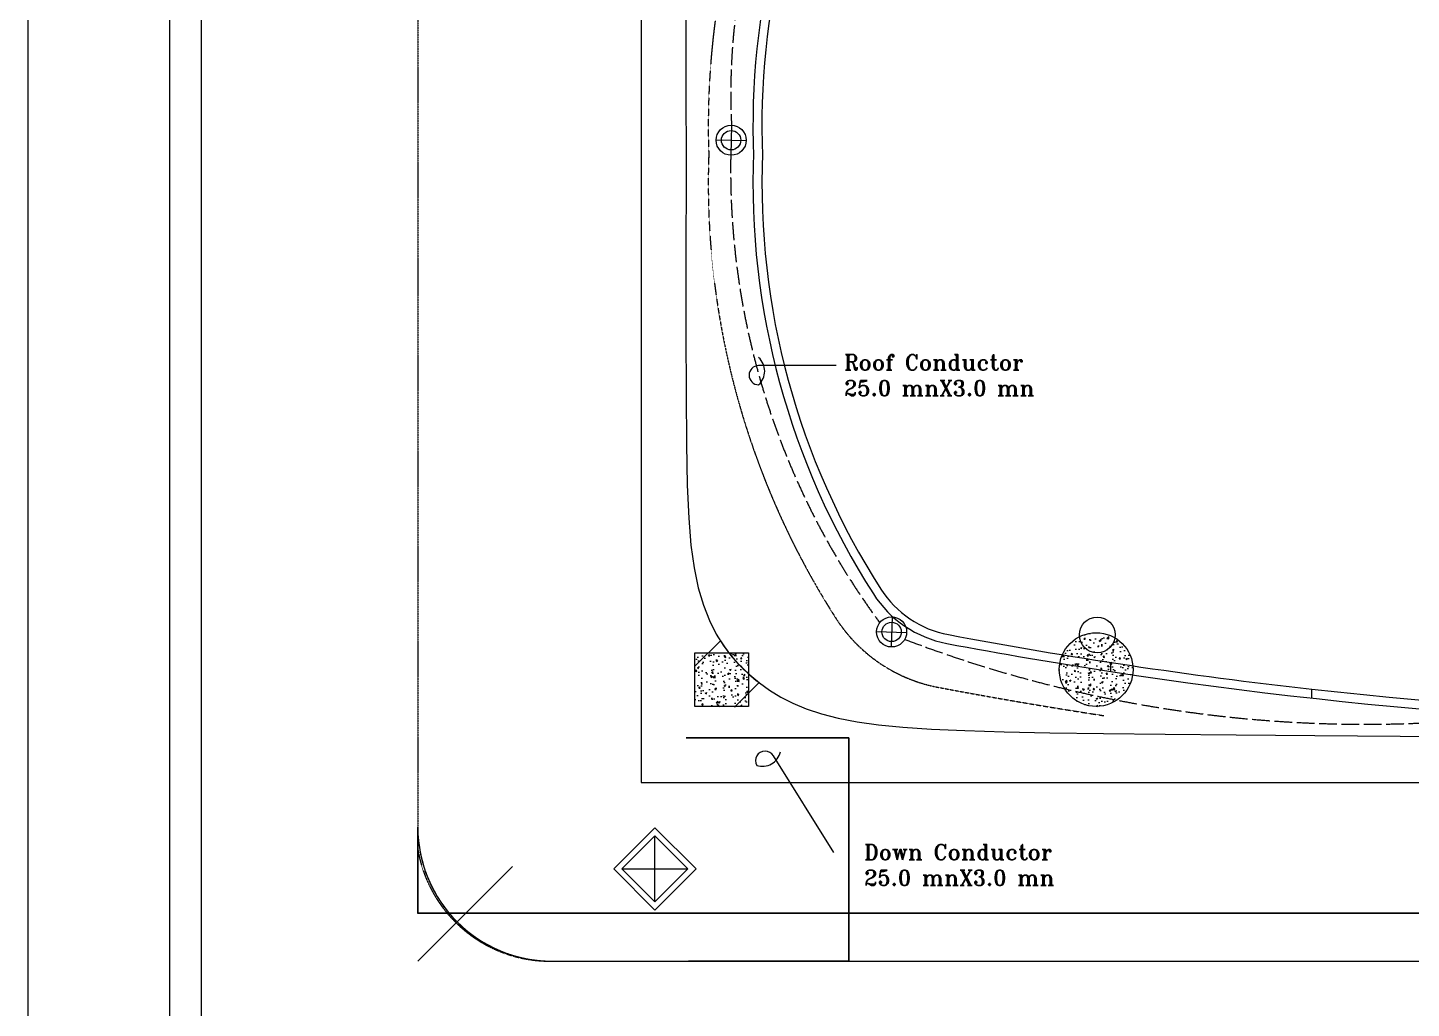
# Model space of a CAD drawing. Extents: x 227908 to 346795, y -79583 to 2597.
# Drawn here: x 227908 to 255766, y -38921 to -19171 of the extents above; entities that cross this region are included whole.
import ezdxf

# ---------------------------------------------------------------- set-up
doc = ezdxf.new("R2010")
doc.units = 0
doc.header["$LTSCALE"] = 3
doc.header["$MEASUREMENT"] = 0
doc.header["$PDMODE"] = 2
doc.header["$PDSIZE"] = -100
for name, pattern in [('ACAD_ISO02W100', [15, 12, -3]), ('ACAD_ISO04W100', [30.5, 24, -3, 0.5, -3]), ('HIDDEN', [0.375, 0.25, -0.125])]:
    doc.linetypes.add(name, pattern=pattern)
doc.layers.get('0').update_dxf_attribs({"linetype": 'CONTINUOUS'})
doc.layers.get('DEFPOINTS').update_dxf_attribs({"linetype": 'CONTINUOUS'})
doc.layers.add('Cable', color=4, linetype='ACAD_ISO02W100', lineweight=13)
for name, color, linetype in [('COL', 1, 'CONTINUOUS'), ('COL 02 - 08', 178, 'CONTINUOUS'), ('HATCH', 8, 'CONTINUOUS'), ('HATCH 1', 172, 'CONTINUOUS'), ('SITE BSMNT', 5, 'ACAD_ISO04W100'), ('SITE GR', 5, 'CONTINUOUS'), ('SITEDIM', 4, 'CONTINUOUS'), ('TEXT', 4, 'CONTINUOUS'), ('TITLE', 6, 'CONTINUOUS'), ('VP', 7, 'CONTINUOUS'), ('WIN', 7, 'CONTINUOUS')]:
    doc.layers.add(name, color=color, linetype=linetype)
doc.styles.add('12IN', font='isocpeur.ttf', dxfattribs={"width": 0.8, "height": 12})
doc.styles.add('RT', font='ROMANT.SHX')
doc.dimstyles.new('12IN', dxfattribs={"dimtxt": 0.18, "dimasz": 4, "dimexe": 0.18, "dimexo": 3, "dimgap": 3, "dimtad": 1, "dimdec": 0, "dimzin": 3, "dimdsep": 46, "dimlunit": 4, "dimtxsty": '12IN', "dimblk": 'OPEN90', "dimcen": 0.09, "dimclrd": 172, "dimclre": 172, "dimclrt": 176, "dimadec": 0, "dimazin": 0, "dimtfac": 1, "dimtdec": 0, "dimtofl": 0, "dimtmove": 0, "dimatfit": 3, "dimfxl": 1, "dimtolj": 1, "dimtzin": 0, "dimarcsym": 0})
pattern_1 = [(50, (235763.01, -37970.96), (322.767, -28.2385), [33.75, -371.25]), (355, (235763, -37970.96), (-62.438, 338.4865), [27, -297]), (100.4514, (235789.9, -37973.3), (260.329, 310.248), [28.683, -315.514]), (46.1842, (235763, -37880.96), (480.258, -74.484), [50.625, -556.875]), (96.6356, (235803.04, -37887.16), (420.598, 438.353), [43.025, -473.271]), (351.1842, (235763, -37880.96), (420.598, 438.353), [40.5, -445.5]), (21, (235808.01, -37903.46), (268.608, -181.1785), [33.75, -371.25]), (326, (235808, -37903.46), (109.492, 326.3175), [27, -297]), (71.4514, (235830.4, -37918.56), (378.1, 145.139), [28.683, -315.514]), (37.5, (235763.01, -37970.96), (5.4719, 149.8022), [0, -293.4, 0, -301.5, 0, -298.125]), (7.5, (235763.01, -37970.96), (118.3813, 177.4853), [0, -171.9, 0, -286.65, 0, -113.625]), (327.5, (235662.66, -37970.96), (240.2201, -10.1497), [0, -112.5, 0, -351, 0, -465.75]), (317.5, (235617.66, -37970.96), (262.4338, 45.0472), [0, -146.25, 0, -233.1, 0, -330.75])]

# ---------------------------------------------------------------- blocks, each defined once
blk = doc.blocks.new('_Open90')
at = {"color": 0, "linetype": 'ByBlock', "lineweight": -2}
for p, q in [((0, 0), (-1, 0)), ((-0.5, 0.5), (0, 0)), ((0, 0), (-0.5, -0.5))]:
    blk.add_line(p, q, dxfattribs=at)
blk = doc.blocks.new('*D128')
at = {"layer": 'DEFPOINTS', "color": 0}
for p in [(235763, -35271), (289763, -35271), (289763, -37007)]:
    blk.add_point(p, dxfattribs=at)
at = {"layer": 'SITEDIM', "color": 172, "lineweight": -2}
for p, q in [((235763, -35274), (235763, -37007)), ((289763, -35274), (289763, -37007)), ((235767, -37007), (289759, -37007))]:
    blk.add_line(p, q, dxfattribs=at)
at = {"layer": 'SITEDIM', "color": 172, "lineweight": -2, "xscale": 4, "yscale": 4, "zscale": 4, "rotation": 180}
blk.add_blockref('_Open90', (235763, -37007), dxfattribs=at)
at = {"layer": 'SITEDIM', "color": 172, "lineweight": -2, "xscale": 4, "yscale": 4, "zscale": 4}
blk.add_blockref('_Open90', (289763, -37007), dxfattribs=at)
at = {"layer": 'SITEDIM', "color": 176, "lineweight": 13, "insert": (262763, -36998), "char_height": 12, "attachment_point": 5, "style": '12IN'}
blk.add_mtext('\\A1;4500\'-0"', dxfattribs=at)
blk = doc.blocks.new('*D135')
at = {"layer": 'DEFPOINTS', "color": 0}
for p in [(241163, -33471), (241208, -37971), (244439, -37971)]:
    blk.add_point(p, dxfattribs=at)
at = {"layer": 'WIN', "color": 172, "lineweight": -2}
for p, q in [((241166, -33471), (244439, -33471)), ((244439, -33475), (244439, -37967)), ((241211, -37971), (244439, -37971))]:
    blk.add_line(p, q, dxfattribs=at)
at = {"layer": 'WIN', "color": 172, "lineweight": -2, "xscale": 4, "yscale": 4, "zscale": 4}
for p, rotation in [((244439, -33471), 90), ((244439, -37971), 270)]:
    blk.add_blockref('_Open90', p, dxfattribs=dict(at, rotation=rotation))
at = {"layer": 'WIN', "color": 176, "lineweight": 13, "insert": (244430, -35721), "char_height": 12, "attachment_point": 5, "rotation": 90, "style": '12IN'}
blk.add_mtext('\\A1;375\'-0"', dxfattribs=at)

msp = doc.modelspace()

# ---------------------------------------------------------------- hatches: boundary and pattern name
at = {"layer": 'HATCH', "lineweight": 13}
h = msp.add_hatch(dxfattribs=at)
h.set_pattern_fill('AR-CONC', color=0, scale=45, style=0)
h.set_pattern_definition(pattern_1)
edge = h.paths.add_edge_path()
edge.add_arc((249420.51356, -32098.45741), 742.5, 0, 360)
at = {"layer": 'HATCH 1', "lineweight": 13}
h = msp.add_hatch(dxfattribs=at)
h.set_pattern_fill('AR-CONC', color=0, scale=45, style=0)
h.set_pattern_definition(pattern_1)
h.paths.add_polyline_path([(241343.01356, -31760.95741), (242423.01356, -31760.95741), (242423.01356, -32840.95741), (241343.01356, -32840.95741)])

# ---------------------------------------------------------------- linework, layer by layer
at = {"color": 0, "lineweight": 13}
msp.add_lwpolyline([(242633.95831, -32360.01275), (242153.01371, -32840.95735), (241343.01371, -32840.95735), (241343.01371, -32030.95735), (241854.57724, -31519.39382, 0.0876598826), (242633.95831, -32360.01275, -0.4969989392)], format="xyb", dxfattribs=at)
msp.add_circle((249443.01356, -31400.95741), 360, dxfattribs=at)
at = {"layer": 'Cable', "color": 0, "linetype": 'Continuous', "lineweight": 13, "ltscale": 2}
for points in [[(244187.49909, -25977.47129), (242625.28464, -25977.47129, 1), (242625.28464, -26362.64954, 0.4447955214), (242625.28464, -25815.291, 1)], [(244136.47018, -35782.59899), (242921.04654, -33837.73338, 1), (242586.55317, -34028.72151, 0.4447955214), (243061.88583, -33757.31733, 1)]]:
    msp.add_lwpolyline(points, format="xyb", dxfattribs=at)
at = {"layer": 'Cable', "color": 0, "lineweight": 13, "ltscale": 10}
for centre, radius, start, end in [((254777.86751, -20495.76202), 12714.47323, 143.364885141, 182.883700753), ((257449.26669, -22022.77947), 15388.75959, 178.950685511, 216.400060233), ((254842.20034, -7180.74011), 26018.92028, 249.112784226, 274.925304589)]:
    msp.add_arc(centre, radius, start, end, dxfattribs=at)
at = {"layer": 'COL', "color": 0, "lineweight": 13}
msp.add_circle((249420.51356, -32098.45741), 742.5, dxfattribs=at)
at = {"layer": 'COL 02 - 08', "color": 0, "lineweight": 13}
msp.add_lwpolyline([(241343.01356, -31760.95741), (242423.01356, -31760.95741), (242423.01356, -32840.95741), (241343.01356, -32840.95741)], close=True, dxfattribs=at)
at = {"layer": 'DEFPOINTS', "color": 0, "lineweight": 13}
for p, q in [((235763.01349, -37970.95738), (237672.2018, -36061.76907)), ((235763.01355, -37970.95747), (237672.20186, -36061.76916)), ((235763.01356, -37970.95741), (237672.20187, -36061.7691)), ((235763.01356, -37970.95741), (237672.20187, -36061.7691)), ((235763.01356, -37970.95741), (237672.20187, -36061.7691)), ((235763.01356, -37970.95741), (237672.20187, -36061.7691)), ((235763.01371, -37970.95735), (237672.20202, -36061.76904)), ((235763.01385, -37970.95738), (237672.20216, -36061.76907))]:
    msp.add_line(p, q, dxfattribs=at)
at = {"layer": 'DEFPOINTS', "color": 0, "lineweight": 13, "ltscale": 0.5}
msp.add_lwpolyline([(227908.1242, -79583.1619), (346795.47958, -79583.1619), (346795.47958, 2597.01741), (227908.1242, 2597.01741)], close=True, dxfattribs=at)
at = {"layer": 'SITE BSMNT', "color": 0, "lineweight": 13, "ltscale": 0.025}
for q in [(235763.01356, -35270.95741), (235763.01356, -28250.95746)]:
    msp.add_line((235763.01356, -6110.95741), q, dxfattribs=at)
for centre in [(238425.24927, -35270.95732), (238463.01356, -35270.95741), (238463.01356, -35270.95741)]:
    msp.add_arc(centre, 2700, 189.594068226, 270, dxfattribs=at)
at = {"layer": 'SITE GR', "color": 0, "lineweight": 13, "ltscale": 0.025}
msp.add_line((238463.01356, -37970.95741), (287063.01356, -37970.95741), dxfattribs=at)
msp.add_arc((238463.01356, -35270.95741), 2700, 180, 270, dxfattribs=at)
at = {"layer": 'TITLE', "color": 0, "linetype": 'ByBlock', "lineweight": 13}
msp.add_line((231398.43295, 487.72931), (231398.43295, -77048.22413), dxfattribs=at)
msp.add_lwpolyline([(230772.55211, 1113.61015), (344588.90885, 1113.61015), (344588.90885, -77674.10496), (230772.55211, -77674.10496)], close=True, dxfattribs=at)
at = {"layer": 'VP', "color": 0, "lineweight": 13}
for p, q in [((242079.49449, -21135.41225), (242063.08774, -21740.9656)), ((241768.51445, -21429.98555), (242374.06779, -21446.3923)), ((245310.17366, -31038.04663), (245293.76691, -31643.59997)), ((244999.19361, -31332.61992), (245604.74696, -31349.02668)), ((240536.249, -36775.51949), (240534.42633, -35449.69553)), ((239872.42569, -36113.51884), (241198.24965, -36111.69618))]:
    msp.add_line(p, q, dxfattribs=at)
msp.add_lwpolyline([(240937.715, -35683.00992, 0, 328.125, 0), (241453.65161, -35171.05617, 0, 0, 0), (245065.24016, -31549.52393, 0, 0, 0)], format="xyseb", dxfattribs=at)
for points in [[(239706.69769, -36113.74668), (240536.47683, -36941.24749), (241363.97764, -36111.46834), (240534.1985, -35283.96754)], [(239872.42569, -36113.51884), (240536.249, -36775.51949), (241198.24965, -36111.69618), (240534.42633, -35449.69553)]]:
    msp.add_lwpolyline(points, close=True, dxfattribs=at)
for centre, radius in [((242071.29112, -21438.18892), 302.88778), ((242071.29112, -21438.18892), 194.88778), ((245301.97029, -31340.8233), 302.88778), ((245301.97029, -31340.8233), 194.88778)]:
    msp.add_circle(centre, radius, dxfattribs=at)
at = {"layer": 'WIN', "color": 0, "lineweight": 13}
for p, q in [((249713.01385, -32137.21005), (249713.01385, -31955.09261)), ((253763.01385, -32674.3753), (253763.01385, -32493.25401))]:
    msp.add_line(p, q, dxfattribs=at)
msp.add_lwpolyline([(289763.01371, -34370.95735), (289763.01371, -9710.95726), (240263.01371, -9710.95726), (240263.01371, -34370.95735)], close=True, dxfattribs=at)
msp.add_lwpolyline([(241160.89777, -18765.85701), (241161.97453, -20257.55601), (241163.01371, -22040.95731), (241161.97453, -23824.3586), (241160.89777, -25316.05761), (241162.84464, -26550.17202), (241170.87632, -27560.81952), (241188.05401, -28382.11781), (241217.43891, -29048.18456), (241262.09221, -29593.13747), (241325.07511, -30051.09424), (241408.64937, -30451.34231), (241511.87901, -30803.84831), (241633.02862, -31113.74858), (241770.36282, -31386.17952), (241922.14618, -31626.2775), (242086.6433, -31839.17889), (242262.11878, -32030.02006), (242446.83721, -32203.93739), (242640.15487, -32365.18122), (242845.79473, -32514.4577), (243068.57147, -32651.58696), (243313.29975, -32776.38912), (243584.79423, -32888.6843), (243887.86958, -32988.29261), (244227.34046, -33075.03418), (244608.02153, -33148.72914), (245036.86971, -33209.49918), (245529.41085, -33258.67238), (246103.31307, -33297.87838), (246776.24447, -33328.74685), (247565.87315, -33352.90742), (248489.86723, -33371.98976), (249565.89481, -33387.62351), (250811.624, -33401.43833), (252237.12885, -33414.67577), (253822.10716, -33427.02503), (255538.66269, -33437.78717), (257358.89919, -33446.26329)], dxfattribs=at)
at = {"layer": 'WIN', "color": 0, "linetype": 'HIDDEN', "lineweight": 13}
for centre, radius, start, end in [((257852.7088, -21149.26828), 16242.00368, 150.00949938, 182.281598245), ((257852.7088, -22299.16597), 16242.00368, 177.718401755, 212.645577097), ((246828.93333, -29361.52639), 3150, 212.645577097, 259.324200366), ((264751.79156, 65712.61592), 99898.75392, 259.3242003665, 261.2624419122)]:
    msp.add_arc(centre, radius, start, end, dxfattribs=at)
at = {"layer": 'WIN', "color": 0, "lineweight": 13}
for centre, radius, start, end in [((257852.7088, -21149.26828), 15342.00368, 150.00949938, 182.281598245), ((257852.7088, -21149.26828), 15162.00368, 150.00949938, 182.281598245), ((257852.7088, -22299.16597), 15342.00368, 177.718401755, 212.645577097), ((257852.7088, -22299.16597), 15162.00368, 177.718401755, 212.645577097), ((246828.93333, -29361.52639), 2250, 212.645577097, 259.324200366), ((246828.93333, -29361.52639), 2070, 212.645577097, 259.324200366), ((264751.79156, 65712.61592), 98818.75392, 259.3242003665, 263.6154279025), ((264751.79156, 65712.61592), 98998.75392, 259.3242003665, 261.2624419122), ((264751.79156, 65712.61592), 98998.75392, 261.2624419122, 270.9325401513), ((264751.79156, 65712.61592), 98818.75392, 263.6154279025, 273.2842129877)]:
    msp.add_arc(centre, radius, start, end, dxfattribs=at)

# ---------------------------------------------------------------- texts
at = {"layer": 'TEXT', "color": 0, "lineweight": 13, "char_height": 311.031664, "width": 391540.9733477, "attachment_point": 1, "style": 'RT'}
for s, insert in [('Roof Conductor\\P25.0 mnX3.0 mn', (244344.75478, -25756.20725)), ('Down Conductor\\P25.0 mnX3.0 mn', (244749.00034, -35618.75403))]:
    msp.add_mtext(s, dxfattribs=dict(at, insert=insert))

# ---------------------------------------------------------------- dimensions: what is measured, and where the dimension line sits
at = {"layer": 'SITEDIM', "color": 0, "lineweight": 13}
dim = msp.add_linear_dim(base=(289763.01356, -37006.89294), p1=(235763.01356, -35270.95741), p2=(289763.01356, -35270.95741), dimstyle='12IN', dxfattribs=at)
dim.commit()
dim.dimension.update_dxf_attribs({"geometry": '*D128', "text_midpoint": (262763.01356, -36997.89294)})
at = {"layer": 'WIN', "color": 0, "lineweight": 13}
dim = msp.add_linear_dim(base=(244439.24347, -37970.95741), p1=(241163.01356, -33470.95741), p2=(241208.01356, -37970.95741), angle=90, dimstyle='12IN', dxfattribs=at)
dim.commit()
dim.dimension.update_dxf_attribs({"geometry": '*D135', "text_midpoint": (244430.24347, -35720.95741)})

doc.saveas('drawing.dxf')
